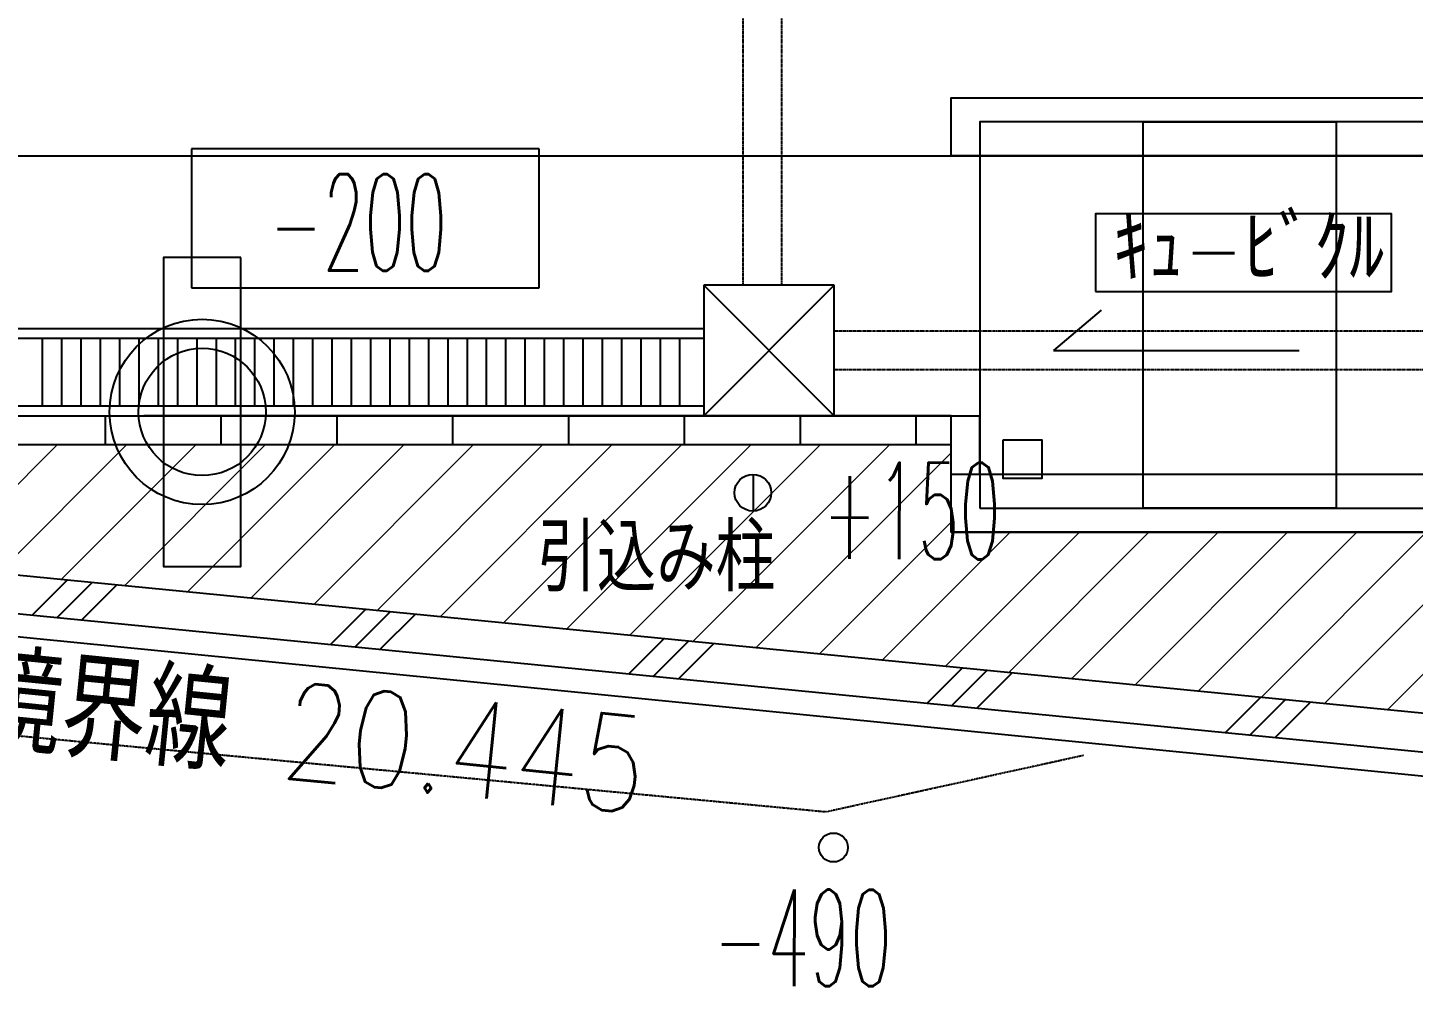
# Model space of a CAD drawing. Header units: millimetres. Extents: x 5204 to 163252, y 3613 to 115772.
# Drawn here: x 29390 to 36566, y 30854 to 35818 of the extents above; entities that cross this region are included whole.
import ezdxf

# ---------------------------------------------------------------- set-up
doc = ezdxf.new("R2010")
doc.units = ezdxf.units.MM
doc.header["$LTSCALE"] = 0.2
doc.header["$PDMODE"] = 1
doc.linetypes.add('HIDDEN', pattern=[0.375, 0.25, -0.125])
for name, color, linetype in [('0-0', 7, 'Continuous'), ('0-1', 7, 'Continuous'), ('92 設備記述', 3, 'Continuous'), ('A_緑地', 3, 'Continuous')]:
    doc.layers.add(name, color=color, linetype=linetype)
doc.styles.get("Standard").update_dxf_attribs({"font": 'simplex.shx', "width": 0.8, "height": 700, "bigfont": 'extfont2.shx'})
doc.styles.add('Standard-A', font='romans.shx', dxfattribs={"bigfont": 'extfont2.shx'})

msp = doc.modelspace()

# ---------------------------------------------------------------- hatches: boundary and pattern name
at = {"layer": 'A_緑地', "lineweight": 5, "true_color": 0x00ff00}
h = msp.add_hatch(dxfattribs=at)
h.set_pattern_fill('ANSI31', color=3, scale=80)
h.set_pattern_definition([(45, (-3165.73, 43695.45), (-179.6051, 179.6051), [])])
h.paths.add_polyline_path([(22458.2, 35158.9), (22458.2, 33661.4), (37783, 32153.6), (37783, 33205.2), (34171.6, 33205.2), (34171.6, 33658.9), (27241.6, 33658.9), (27241.6, 35158.9)])

# ---------------------------------------------------------------- linework, layer by layer
at = {"layer": '0-0', "color": 7, "linetype": 'Continuous'}
for p, q in [((29412.6, 32776.2), (29595.6, 32959.2)), ((29541.4, 32763.6), (29724.4, 32946.5)), ((29670.2, 32750.9), (29853.1, 32933.8)), ((30957.7, 32624.2), (31140.6, 32807.2)), ((31086.4, 32611.5), (31269.4, 32794.5)), ((31215.2, 32598.9), (31398.2, 32781.8)), ((32502.7, 32472.2), (32685.7, 32655.1)), ((32631.5, 32459.5), (32814.4, 32642.5)), ((32760.2, 32446.8), (32943.2, 32629.8)), ((34047.8, 32320.2), (34230.7, 32503.1)), ((34176.5, 32307.5), (34359.5, 32490.5)), ((34305.3, 32294.8), (34488.2, 32477.8)), ((35592.8, 32168.1), (35775.8, 32351.1)), ((35721.5, 32155.5), (35904.5, 32338.4)), ((35850.3, 32142.8), (36033.3, 32325.8))]:
    msp.add_line(p, q, dxfattribs=at)
at = {"layer": '0-1', "color": 8, "linetype": 'HIDDEN', "ltscale": 30}
for p, q in [((33094.7, 34483.9), (33094.7, 37899.9)), ((33294.7, 34483.9), (33294.7, 37899.9)), ((38141.9, 34246.4), (33566.6, 34246.4)), ((38141.9, 34046.4), (33566.6, 34046.4)), ((33523.5, 31756.4), (22564.3, 32786.9)), ((34857.5, 32049), (33523.5, 31756.4))]:
    msp.add_line(p, q, dxfattribs=at)
at = {"layer": '0-1', "color": 7, "linetype": 'Continuous'}
for p, q in [((32038, 35190.2), (30238, 35190.2)), ((30238, 35190.2), (30238, 34470.2)), ((32038, 34470.2), (32038, 35190.2)), ((30238, 34470.2), (32038, 34470.2)), ((32891.6, 34483.9), (32891.6, 33808.9)), ((32891.6, 34483.9), (33566.6, 33808.9)), ((32891.6, 33808.9), (33566.6, 34483.9)), ((33566.6, 34483.9), (32891.6, 34483.9)), ((33566.6, 33808.9), (33566.6, 34483.9)), ((34949.1, 34355.6), (34702.1, 34146.4)), ((32891.6, 34258.9), (27391.6, 34258.9)), ((32891.6, 34208.9), (27391.6, 34208.9)), ((29466.6, 33858.9), (29466.6, 34208.9)), ((29566.6, 33858.9), (29566.6, 34208.9)), ((29666.6, 33858.9), (29666.6, 34208.9)), ((29766.6, 33858.9), (29766.6, 34208.9)), ((29866.6, 33858.9), (29866.6, 34208.9)), ((29966.6, 33858.9), (29966.6, 34208.9)), ((30066.6, 33858.9), (30066.6, 34208.9)), ((30166.6, 33858.9), (30166.6, 34208.9)), ((30266.6, 33858.9), (30266.6, 34208.9)), ((30366.6, 33858.9), (30366.6, 34208.9)), ((30466.6, 33858.9), (30466.6, 34208.9)), ((30566.6, 33858.9), (30566.6, 34208.9)), ((30666.6, 33858.9), (30666.6, 34208.9)), ((30766.6, 33858.9), (30766.6, 34208.9)), ((30866.6, 33858.9), (30866.6, 34208.9)), ((30966.6, 33858.9), (30966.6, 34208.9)), ((31066.6, 33858.9), (31066.6, 34208.9)), ((31166.6, 33858.9), (31166.6, 34208.9)), ((31266.6, 33858.9), (31266.6, 34208.9)), ((31366.6, 33858.9), (31366.6, 34208.9)), ((31466.6, 33858.9), (31466.6, 34208.9)), ((31566.6, 33858.9), (31566.6, 34208.9)), ((31666.6, 33858.9), (31666.6, 34208.9)), ((31766.6, 33858.9), (31766.6, 34208.9)), ((31866.6, 33858.9), (31866.6, 34208.9)), ((31966.6, 33858.9), (31966.6, 34208.9)), ((32066.6, 33858.9), (32066.6, 34208.9)), ((32166.6, 33858.9), (32166.6, 34208.9)), ((32266.6, 33858.9), (32266.6, 34208.9)), ((32366.6, 33858.9), (32366.6, 34208.9)), ((32466.6, 33858.9), (32466.6, 34208.9)), ((32566.6, 33858.9), (32566.6, 34208.9)), ((32666.6, 33858.9), (32666.6, 34208.9)), ((32666.6, 33858.9), (32666.6, 34208.9)), ((32766.6, 33858.9), (32766.6, 34208.9)), ((32766.6, 33858.9), (32766.6, 34208.9)), ((34702.1, 34146.4), (35975.1, 34146.4)), ((32891.6, 33858.9), (27391.6, 33858.9)), ((27391.6, 33808.9), (34171.6, 33808.9)), ((29791.6, 33658.9), (29791.6, 33808.9)), ((34171.6, 33808.9), (29991.6, 33808.9)), ((30391.6, 33658.9), (30391.6, 33808.9)), ((30991.6, 33658.9), (30991.6, 33808.9)), ((31591.6, 33658.9), (31591.6, 33808.9)), ((32191.6, 33658.9), (32191.6, 33808.9)), ((32791.6, 33658.9), (32791.6, 33808.9)), ((32891.6, 33808.9), (33566.6, 33808.9)), ((33391.6, 33658.9), (33391.6, 33808.9)), ((33991.6, 33658.9), (33991.6, 33808.9)), ((34171.6, 33808.9), (34321.6, 33808.9)), ((34171.6, 33505.2), (34171.6, 33808.9)), ((34321.6, 33505.2), (34321.6, 33808.9)), ((22308.2, 33676.2), (43297.8, 31611)), ((27241.6, 33658.9), (34171.6, 33658.9)), ((22308.2, 33475.2), (43279.1, 31411.8)), ((33147, 33504.9), (33147, 33314.9))]:
    msp.add_line(p, q, dxfattribs=at)
at = {"layer": '0-1', "color": 7}
for p, q in [((21462.7, 35155.2), (97602.2, 35155.2)), ((42654.7, 31344.1), (22308.2, 33358.2))]:
    msp.add_line(p, q, dxfattribs=at)
at = {"layer": '0-1', "color": 7, "linetype": 'Continuous'}
for points in [[(37161.6, 35155.2), (34171.6, 35155.2), (34171.6, 35455.2), (37161.6, 35455.2), (37161.6, 35155.2)], [(34321.6, 33330.2), (37011.6, 33330.2), (37011.6, 35330.2), (34321.6, 35330.2), (34321.6, 33330.2)], [(35166.6, 35330.2), (36166.6, 35330.2), (36166.6, 33330.2), (35166.6, 33330.2), (35166.6, 35330.2)], [(30493, 34628.3), (30093, 34628.3), (30093, 33028.3), (30493, 33028.3), (30493, 34628.3), (30493, 34628.3)], [(34441.6, 33684.2), (34641.6, 33684.2), (34641.6, 33484.2), (34441.6, 33484.2), (34441.6, 33684.2)], [(37161.6, 33205.2), (34171.6, 33205.2), (34171.6, 33505.2), (37161.6, 33505.2), (37161.6, 33205.2)]]:
    msp.add_lwpolyline(points, close=True, dxfattribs=at)
for centre, radius in [((30293, 33828.3), 479.7), ((30293, 33828.3), 329.7), ((33145.5, 33409.9), 95), ((33145.5, 33409.9), 95), ((33562.6, 31572.6), 75)]:
    msp.add_circle(centre, radius, dxfattribs=at)
at = {"layer": '0-1', "color": 7}
for p in [(30825.9, 33684.4), (32201.4, 33684.4)]:
    msp.add_point(p, dxfattribs=at)
at = {"layer": '92 設備記述'}
msp.add_lwpolyline([(34920.6, 34452.4), (36452.6, 34452.4), (36452.6, 34854.7), (34920.6, 34854.7), (34920.6, 34452.4)], close=True, dxfattribs=at)
at = {"layer": 'A_緑地'}
for p, q in [((22458.2, 33661.4), (37783, 32153.6)), ((27241.6, 33658.9), (34171.6, 33658.9)), ((34171.6, 33205.2), (34171.6, 33658.9)), ((34171.6, 33205.2), (37783, 33205.2))]:
    msp.add_line(p, q, dxfattribs=at)

# ---------------------------------------------------------------- texts
at = {"layer": '0-1', "color": 7, "width": 0.5}
for s, p in [('-200', (30639.4, 34561.2)), ('+150', (33507.4, 33067.1)), ('-490', (32941.8, 30856.2))]:
    msp.add_text(s, height=500, rotation=359.84, dxfattribs=at).set_placement(p)
at = {"layer": '92 設備記述', "style": 'Standard-A', "width": 0.8}
for s, p in [('ｷｭ-ﾋﾞｸﾙ', (35011.7, 34500.1)), ('引込み柱', (32028.7, 32898.6))]:
    msp.add_text(s, height=350, dxfattribs=at).set_placement(p)
msp.add_text('道路境界線 20.445', height=500, rotation=354.26364, dxfattribs=at).set_placement((28230, 32181.5))

doc.saveas('drawing.dxf')
